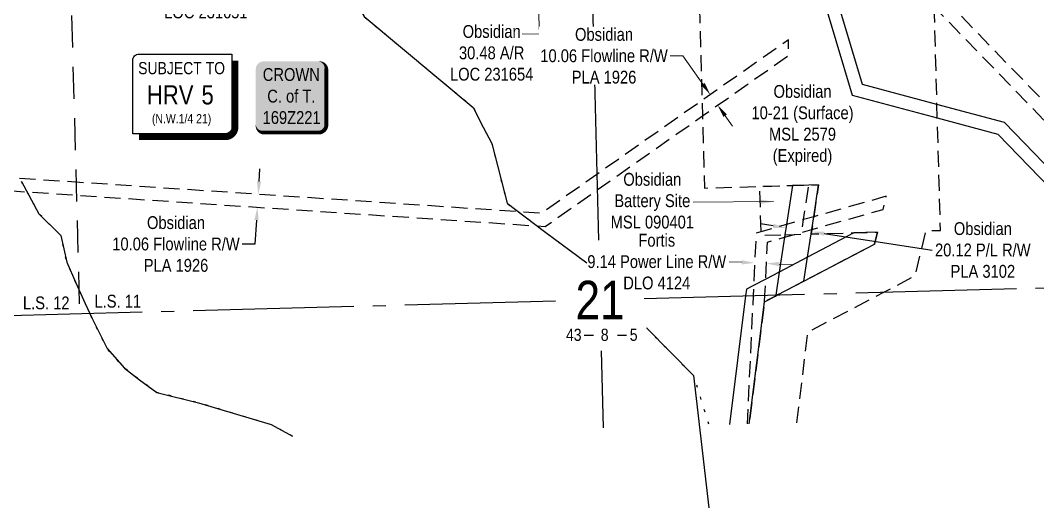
# Model space of a CAD drawing. Extents: x 624075 to 630566, y 5837004 to 5843820.
# Drawn here: x 627789 to 628581, y 5842688 to 5843068 of the extents above; entities that cross this region are included whole.
import ezdxf
from ezdxf.enums import TextEntityAlignment as Align

# ---------------------------------------------------------------- set-up
doc = ezdxf.new("R2010")
doc.units = 0
doc.header["$LTSCALE"] = 5
doc.header["$PDSIZE"] = 0.5
for name, pattern in [('foc-ACCESSROAD', [3.75, 2.5, -1.25]), ('foc-FLOWLINE', [3.75, 2.5, -1.25]), ('foc-LSD', [8, 5, -3]), ('foc-QUARTERLINE', [33, 25, -3, 2, -3]), ('foc-WHEELTRACKS', [2, 0.4, -1.6])]:
    doc.linetypes.add(name, pattern=pattern)
doc.layers.get('Defpoints').update_dxf_attribs({"color": 9})
for name, color, linetype in [('10', 1, 'Continuous'), ('9', 3, 'Continuous'), ('AS-OWNER', 7, 'Continuous'), ('C-AR', 13, 'foc-ACCESSROAD'), ('C-RW', 13, 'Continuous'), ('C-WS', 13, 'foc-ACCESSROAD'), ('CG-NOTES', 7, 'Continuous'), ('CTW', 7, 'Continuous'), ('F-EZE', 190, 'foc-FLOWLINE'), ('L-QSEC', 8, 'foc-QUARTERLINE'), ('L-SECLBL', 7, 'Continuous'), ('L-SECTION-LSD', 7, 'foc-LSD'), ('T-WATER-P3', 160, 'foc-WHEELTRACKS')]:
    doc.layers.add(name, color=color, linetype=linetype)
for name, color, linetype, lineweight in [('C-AR-T', 13, 'Continuous', 9), ('C-RW-T', 13, 'Continuous', 9), ('F-EZE-T', 190, 'Continuous', 9)]:
    doc.layers.add(name, color=color, linetype=linetype, lineweight=lineweight)
doc.styles.add('100L', font='ARIALN.TTF', dxfattribs={"height": 11})
doc.styles.add('80', font='ARIALN.TTF', dxfattribs={"height": 10})
doc.styles.add('80CG', font='ARIALN.TTF', dxfattribs={"height": 10})
doc.styles.add('80L', font='ARIALN.TTF', dxfattribs={"height": 10})
doc.styles.add('foc-LtypeFont', font='ARIALN.TTF', dxfattribs={"height": 7.35})
doc.styles.add('HRV', font='ARIALN.TTF', dxfattribs={"height": 3})
doc.styles.add('SIMPLEX', font='ARIALN.TTF')
doc.linetypes.add('foc-TOPO-flowdirection-NOLINE', pattern='A,0,[">",foc-LtypeFont,S=0.3,R=0,X=0,Y=-0.945],-20,[">",foc-LtypeFont,S=0.3,R=0,X=0,Y=-0.945],0', length=20)
doc.dimstyles.new('Compass 5 000', dxfattribs={"dimscale": 5, "dimtxt": 9, "dimasz": 2, "dimexe": 0.2, "dimexo": 0.0625, "dimgap": 0.5, "dimtad": 0, "dimtih": 1, "dimtoh": 1, "dimzin": 0, "dimdsep": 46, "dimtxsty": '80CG', "dimcen": 0.1, "dimse1": 1, "dimse2": 1, "dimclrd": 256, "dimclrt": 256, "dimaunit": 1, "dimadec": 4, "dimazin": 0, "dimtfac": 0.06, "dimtofl": 0, "dimtmove": 0, "dimatfit": 1, "dimfxl": 0.2, "dimtolj": 1, "dimtzin": 0, "dimlwd": -1, "dimarcsym": 0})

# ---------------------------------------------------------------- blocks, each defined once
blk = doc.blocks.new('L-SECLBL')
at = {"layer": '9', "color": 7}
for p, q in [((-5.08, -27.83), (-12.29, -27.83)), ((20.7, -27.83), (13.5, -27.83))]:
    blk.add_line(p, q, dxfattribs=at)
at = {"layer": '10', "color": 2, "style": 'SIMPLEX'}
blk.add_attdef('SEC', text='', height=30, dxfattribs=at).set_placement((0, 0), align=Align.MIDDLE)
at = {"layer": '10', "color": 5, "style": '80L'}
blk.add_attdef('TWP', text='', height=9.5, dxfattribs=at).set_placement((-14.43, -27.37), align=Align.MIDDLE_RIGHT)
blk.add_attdef('RGE', text='', height=9.5, dxfattribs=at).set_placement((3.62, -27.37), align=Align.MIDDLE_CENTER)
blk.add_attdef('MER', text='', height=9.5, dxfattribs=at).set_placement((23.17, -27.37), align=Align.MIDDLE_LEFT)
blk = doc.blocks.new('*D160')
at = {"layer": 'C-RW', "transparency": 16777216}
for p, q in [((627974.69, 5842942.45), (627975.36, 5842952.43)), ((627972.69, 5842912.46), (627971.44, 5842893.71)), ((627971.44, 5842893.71), (627961.44, 5842893.71))]:
    blk.add_line(p, q, dxfattribs=at)
for points in [[(627973.03, 5842942.56), (627976.36, 5842942.34), (627974.03, 5842932.47)], [(627971.03, 5842912.57), (627974.35, 5842912.35), (627973.36, 5842922.44)]]:
    blk.add_solid(points, dxfattribs=at)
at = {"layer": 'Defpoints', "color": 0, "transparency": 16777216}
for p in [(627918.24, 5842936.2), (627974.03, 5842932.47), (627917.57, 5842926.16)]:
    blk.add_point(p, dxfattribs=at)
at = {"layer": 'C-RW', "transparency": 16777216, "insert": (627909.95, 5842893.71), "char_height": 10, "attachment_point": 5, "style": '80CG'}
blk.add_mtext('\\A1;Obsidian\\P10.06 Flowline R/W\\PPLA 1926', dxfattribs=at)
blk = doc.blocks.new('*D168')
at = {"layer": 'C-AR-T', "transparency": 16777216}
for p, q in [((627886.85, 5843175.17), (627886.51, 5843185.16)), ((627888.57, 5843124.71), (627889.7, 5843091.4)), ((627889.7, 5843091.4), (627899.7, 5843091.4))]:
    blk.add_line(p, q, dxfattribs=at)
for points in [[(627888.52, 5843175.22), (627885.19, 5843175.11), (627887.19, 5843165.17)], [(627890.24, 5843124.76), (627886.9, 5843124.65), (627888.23, 5843134.7)]]:
    blk.add_solid(points, dxfattribs=at)
at = {"layer": 'Defpoints', "color": 0, "transparency": 16777216}
for p in [(627905.17, 5843165.78), (627906.21, 5843135.31), (627888.23, 5843134.7)]:
    blk.add_point(p, dxfattribs=at)
at = {"layer": 'C-AR-T', "transparency": 16777216, "insert": (627933.22, 5843091.4), "char_height": 10, "attachment_point": 5, "style": '80CG'}
blk.add_mtext('\\A1;Obsidian\\P30.48 A/R\\PLOC 231651', dxfattribs=at)
blk = doc.blocks.new('*D175')
at = {"layer": 'C-RW-T', "transparency": 16777216}
for p, q in [((628304.98, 5843040.54), (628294.98, 5843040.54)), ((628320.53, 5843018.44), (628304.98, 5843040.54)), ((628337.83, 5842993.85), (628343.59, 5842985.68))]:
    blk.add_line(p, q, dxfattribs=at)
for points in [[(628321.9, 5843019.4), (628319.17, 5843017.48), (628326.29, 5843010.26)], [(628339.2, 5842994.81), (628336.47, 5842992.89), (628332.08, 5843002.03)]]:
    blk.add_solid(points, dxfattribs=at)
at = {"layer": 'Defpoints', "color": 0, "transparency": 16777216}
for p in [(628326.29, 5843010.26), (628307.4, 5842996.97), (628313.19, 5842988.74)]:
    blk.add_point(p, dxfattribs=at)
at = {"layer": 'C-RW-T', "transparency": 16777216, "insert": (628243.49, 5843040.54), "char_height": 10, "attachment_point": 5, "style": '80CG', "bg_fill": 3, "box_fill_scale": 1.1, "bg_fill_color": 256, "bg_fill_true_color": 13158600, "bg_fill_transparency": 0}
blk.add_mtext('\\A1;Obsidian\\P10.06 Flowline R/W\\PPLA 1926', dxfattribs=at)
blk = doc.blocks.new('*D185')
at = {"layer": 'Defpoints', "color": 0, "transparency": 16777216}
for p in [(628360.75, 5842875.85), (628360.9, 5842879.02), (628369.88, 5842875.41)]:
    blk.add_point(p, dxfattribs=at)
at = {"layer": 'F-EZE-T', "transparency": 16777216}
for p, q in [((628350.91, 5842879.49), (628340.92, 5842879.96)), ((628380.02, 5842878.11), (628390.01, 5842877.64))]:
    blk.add_line(p, q, dxfattribs=at)
for points in [[(628350.99, 5842881.15), (628350.83, 5842877.82), (628360.9, 5842879.02)], [(628380.1, 5842879.77), (628379.94, 5842876.44), (628370.03, 5842878.58)]]:
    blk.add_solid(points, dxfattribs=at)
at = {"layer": 'F-EZE-T', "transparency": 16777216, "insert": (628284.58, 5842879.96), "char_height": 10, "attachment_point": 5, "style": '80CG'}
blk.add_mtext('\\A1;Fortis\\P9.14 Power Line R/W\\PDLO 4124', dxfattribs=at)
blk = doc.blocks.new('HRV')
blk.add_lwpolyline([(-35.14, 31.6), (37.21, 31.6), (37.21, -25.54, -0.414214), (32.21, -30.54), (-40.14, -30.54), (-40.14, 26.6, -0.414214)], format="xyb", close=True)
at = {"const_width": 5, "flags": 128}
blk.add_lwpolyline([(-35.14, -33.04), (32.21, -33.04, 0.414214), (39.71, -25.54), (39.71, 26.6)], format="xyb", dxfattribs=at)
at = {"style": '80L'}
blk.add_text('SUBJECT TO', height=9.5, dxfattribs=at).set_placement((-2.01, 13.06), align=Align.BOTTOM_CENTER)
blk.add_attdef('(N.W.1/4 00)', text='', height=7.12, dxfattribs=at).set_placement((-2.01, -24.45), align=Align.BOTTOM_CENTER)
at = {"layer": 'CTW', "color": 3, "style": 'HRV'}
blk.add_text('HRV', height=15, dxfattribs=at).set_placement((-10.88, -0.18), align=Align.MIDDLE_CENTER)
blk.add_attdef('0', text='', height=15, dxfattribs=at).set_placement((18.28, -0.18), align=Align.MIDDLE_CENTER)
blk = doc.blocks.new('*U150')
h = blk.add_hatch(color=255)
edge = h.paths.add_edge_path()
edge.add_line((-21.5, -28.5), (21.5, -28.5))
edge.add_arc((21.5, -22.5), 6, 270, 360)
edge.add_line((27.5, -22.5), (27.5, 21))
edge.add_arc((21.5, 21), 6, 0, 90)
edge.add_line((21.5, 27), (-21.5, 27))
edge.add_arc((-21.5, 21), 6, 90, 180)
edge.add_line((-27.5, 21), (-27.5, -22.5))
edge.add_arc((-21.5, -22.5), 6, 180, 270)
at = {"color": 14, "flags": 128}
blk.add_lwpolyline([(-21.5, -28.5, 3, 3, 0), (21.5, -28.5, 3, 3, 0.414214), (27.5, -22.5, 3, 3, 0), (27.5, 21, 3, 0, 0.414214), (21.5, 27, 0, 0, 0), (-21.5, 27, 0, 0, 0.414214), (-27.5, 21, 0, 0, 0), (-27.5, -22.5, 0, 3, 0.414214)], format="xyseb", close=True, dxfattribs=at)
at = {"color": 14, "style": '80'}
blk.add_attdef('ENTER_TEXT_001', (-26.85, -4.92), '', height=10, dxfattribs=at)
blk = doc.blocks.new('*D221')
at = {"layer": 'C-RW', "transparency": 16777216}
for p, q in [((628375.34, 5842907.88), (628365.45, 5842909.38)), ((628415, 5842901.84), (628499.11, 5842889.03))]:
    blk.add_line(p, q, dxfattribs=at)
for points in [[(628375.59, 5842909.52), (628375.09, 5842906.23), (628385.22, 5842906.37)], [(628415.25, 5842903.49), (628414.75, 5842900.19), (628405.11, 5842903.34)]]:
    blk.add_solid(points, dxfattribs=at)
at = {"layer": 'Defpoints', "color": 0, "transparency": 16777216}
for p in [(628387.44, 5842920.91), (628407.33, 5842917.89), (628405.11, 5842903.34)]:
    blk.add_point(p, dxfattribs=at)
at = {"layer": 'C-RW', "transparency": 16777216, "insert": (628538.65, 5842889.03), "char_height": 10, "attachment_point": 5, "style": '80CG'}
blk.add_mtext('\\A1;\\A1;Obsidian\\P20.12 P/L R/W\\PPLA 3102', dxfattribs=at)

msp = doc.modelspace()

# ---------------------------------------------------------------- linework, layer by layer
at = {"layer": 'C-AR', "flags": 128}
for points in [[(628817.089, 5842765.625), (628729.768, 5842856.506), (628500.374, 5843093.656), (628500.788, 5843078.759), (628709.704, 5842862.776), (628804.017, 5842765.278)], [(628238.136, 5842935.933), (628320.157, 5842993.643), (628387.438, 5843040.983), (628387.103, 5843053.049), (628319.821, 5843005.709), (628237.817, 5842948.009), (628194.789, 5842917.736), (627714.67, 5842949.79), (627708.666, 5842950.187), (627693.413, 5842951.202), (627435.038, 5842968.459), (627404.821, 5842970.476), (627386.43, 5842971.703), (627377.874, 5842972.274), (627348.754, 5842974.217), (627036.711, 5842995.046), (627021.5, 5842996.062), (626916.309, 5843003.09), (626907.898, 5843003.651), (626868.776, 5843006.262), (626869.066, 5842996.161), (626897.329, 5842994.273), (626905.739, 5842993.712), (627020.789, 5842986.026), (627035.999, 5842985.01), (627343.986, 5842964.452), (627358.328, 5842963.495), (627387.465, 5842961.533), (627396.063, 5842960.953), (627405.086, 5842960.375), (627435.303, 5842958.358), (627691.998, 5842941.213), (627707.25, 5842940.197), (627713.256, 5842939.801), (628197.669, 5842907.461), (628238.136, 5842935.933)]]:
    msp.add_lwpolyline(points, dxfattribs=at)
at = {"layer": 'C-AR-T'}
for p, q in [((628190.801, 5843129.222), (628193.14, 5843057.425)), ((628193.14, 5843057.425), (628179.683, 5843057.634))]:
    msp.add_line(p, q, dxfattribs=at)
at = {"layer": 'C-RW', "flags": 128}
for points in [[(628772.365, 5842764.437), (628678, 5842861.933), (628555.507, 5842988.494), (628502.904, 5843002.577), (628444.899, 5843018.109), (628421.061, 5843098.327), (628411.426, 5843095.464), (628436.865, 5843009.853), (628503.195, 5842992.094), (628550.217, 5842979.504), (628664.364, 5842861.571), (628758.73, 5842764.074)], [(628378.727, 5842853.988), (628399.244, 5842864.776), (628402.094, 5842883.498), (628404.846, 5842901.576), (628405.375, 5842905.056), (628406.888, 5842914.99), (628410.675, 5842939.862), (628403.053, 5842939.65), (628390.235, 5842939.295), (628385.618, 5842908.965), (628384.406, 5842901.009), (628384.105, 5842899.032), (628379.97, 5842871.868), (628377.242, 5842853.949), (628377.12, 5842853.145), (628378.727, 5842853.988)], [(628356.634, 5842753.39), (628368.574, 5842848.656), (628377.12, 5842853.145), (628378.727, 5842853.988), (628399.244, 5842864.776), (628454.351, 5842893.748), (628456.598, 5842903.015), (628438.247, 5842902.504), (628402.094, 5842883.498), (628379.97, 5842871.868), (628369.451, 5842866.338), (628360.061, 5842861.402), (628354.395, 5842858.424), (628353.758, 5842853.327), (628341.213, 5842752.98)]]:
    msp.add_lwpolyline(points, dxfattribs=at)
at = {"layer": 'C-WS', "flags": 128}
for points in [[(628460.824, 5843137.051), (628465.06, 5843144.034), (628465.749, 5843145.171), (628509.38, 5843217.095), (628503.436, 5843216.93), (628496.296, 5843216.731), (628474.881, 5843216.136), (628459.644, 5843215.713), (628455.07, 5843215.586), (628450.088, 5843215.447), (628445.932, 5843215.332), (628375.055, 5843213.364), (628376.225, 5843171.133), (628428.253, 5843135.646), (628436.247, 5843130.204), (628445.613, 5843123.829), (628434.417, 5843123.518), (628424.861, 5843123.252), (628410.821, 5843122.862), (628393.275, 5843122.374), (628316.64, 5843120.245), (628319.822, 5843005.709), (628320.157, 5842993.643), (628321.719, 5842937.391), (628364.582, 5842938.581), (628390.235, 5842939.294), (628403.053, 5842939.65), (628410.675, 5842939.862), (628406.888, 5842914.99), (628405.375, 5842905.056), (628404.846, 5842901.576), (628438.247, 5842902.505), (628456.598, 5842903.015), (628454.351, 5842893.748), (628399.244, 5842864.776), (628378.727, 5842853.988), (628377.12, 5842853.146), (628368.574, 5842848.656), (628356.634, 5842753.39)], [(628393.619, 5842754.373), (628402.466, 5842825.141), (628461.531, 5842856.185), (628486.01, 5842869.06), (628494.498, 5842904.067), (628505.631, 5842904.377), (628503.195, 5842992.094), (628502.904, 5843002.577), (628500.788, 5843078.759), (628499.96, 5843108.556), (628499.494, 5843125.327), (628489.193, 5843125.041), (628484.675, 5843124.915), (628477.224, 5843124.707), (628472.48, 5843124.576), (628452.928, 5843124.033), (628460.824, 5843137.051)], [(628384.406, 5842901.009), (628391.814, 5842901.215), (628397.221, 5842901.366), (628397.441, 5842902.808), (628398.954, 5842912.742), (628403.053, 5842939.65), (628390.235, 5842939.295), (628364.582, 5842938.581), (628365.562, 5842903.285), (628365.64, 5842900.488), (628384.406, 5842901.009)]]:
    msp.add_lwpolyline(points, dxfattribs=at)
at = {"layer": 'F-EZE', "flags": 128}
for points in [[(628368.574, 5842848.656), (628368.854, 5842853.727), (628369.451, 5842866.338), (628370.822, 5842895.27), (628384.105, 5842899.032), (628391.814, 5842901.215), (628397.441, 5842902.808), (628405.375, 5842905.056), (628460.908, 5842920.784), (628463.383, 5842930.991), (628406.888, 5842914.99), (628398.954, 5842912.742), (628385.618, 5842908.965), (628365.562, 5842903.285), (628361.999, 5842902.276), (628360.061, 5842861.402), (628359.686, 5842853.484), (628354.94, 5842753.345)], [(628356.634, 5842753.39), (628368.574, 5842848.656)]]:
    msp.add_lwpolyline(points, dxfattribs=at)
at = {"layer": 'L-QSEC'}
for p, q in [((628274.864, 5842851.215), (629052.118, 5842871.866)), ((627428.623, 5842828.734), (628205.631, 5842849.375))]:
    msp.add_line(p, q, dxfattribs=at)
at = {"layer": 'L-QSEC', "flags": 128}
for points in [[(628239.52, 5842896.706), (628219.559, 5843654.134)], [(628243.017, 5842750.371), (628241.435, 5842810.329)]]:
    msp.add_lwpolyline(points, dxfattribs=at)
at = {"layer": 'L-SECTION-LSD'}
msp.add_line((627825.421, 5843191.904), (627834.782, 5842839.523), dxfattribs=at)
at = {"layer": 'T-WATER-P3', "flags": 128}
for points in [[(627974.347, 5843251.779), (628029.179, 5843118.487), (628056.461, 5843071.213), (628141.59, 5843000.322), (628149.323, 5842984.869), (628155.948, 5842972.106), (628167.945, 5842925.557), (628197.096, 5842903.49), (628229.954, 5842878.971)], [(628000.632, 5842743.93), (627984.049, 5842752.852), (627927.352, 5842769.938), (627894.954, 5842778.032), (627881.454, 5842787.923), (627869.755, 5842796.917), (627856.255, 5842812.203), (627844.555, 5842835.584), (627839.156, 5842847.275), (627831.955, 5842863.462), (627824.756, 5842879.648), (627820.257, 5842900.332), (627803.158, 5842917.417), (627789.658, 5842942.597)], [(628276.655, 5842828.742), (628276.875, 5842828.13), (628313.268, 5842791.052), (628325.098, 5842752.552)]]:
    msp.add_lwpolyline(points, dxfattribs=at)
at = {"layer": 'T-WATER-P3', "linetype": 'foc-TOPO-flowdirection-NOLINE', "flags": 128}
for points in [[(627974.347, 5843251.779), (628029.179, 5843118.487), (628056.461, 5843071.213), (628141.59, 5843000.322), (628149.323, 5842984.869), (628155.948, 5842972.106), (628167.945, 5842925.557), (628197.096, 5842903.49), (628229.954, 5842878.971)], [(627789.658, 5842942.597), (627803.158, 5842917.417), (627820.257, 5842900.332), (627824.756, 5842879.648), (627831.955, 5842863.462), (627839.156, 5842847.275), (627844.555, 5842835.584), (627856.255, 5842812.203), (627869.755, 5842796.917), (627881.454, 5842787.923), (627894.954, 5842778.032), (627927.352, 5842769.938), (627984.049, 5842752.852), (628000.632, 5842743.93)], [(628276.655, 5842828.742), (628276.875, 5842828.13), (628313.268, 5842791.052), (628325.098, 5842688.063)]]:
    msp.add_lwpolyline(points, dxfattribs=at)

# ---------------------------------------------------------------- block references
at = {"layer": 'AS-OWNER', "color": 3}
ref = msp.add_blockref('*U150', (627999.612, 5843009.194), dxfattribs=dict(at, xscale=0.999643, yscale=0.999643, zscale=0.999643))
ref.add_attrib('ENTER_TEXT_001', 'CROWN', (627977.56, 5843020.962), dxfattribs={"layer": '0', "color": 14, "height": 9.9964, "style": '80'})
ref.add_attrib('ENTER_TEXT_002', 'C. of T.', (627981.055, 5843004.124), dxfattribs={"layer": '0', "color": 14, "height": 9.9964, "style": '80'})
ref.add_attrib('ENTER_TEXT_003', '169Z221', (627977.455, 5842987.422), dxfattribs={"layer": '0', "color": 14, "height": 9.9964, "style": '80'})
at = {"layer": 'CG-NOTES', "color": 3, "xscale": 0.999643, "yscale": 0.999643, "zscale": 0.999643}
msp.add_blockref('HRV', (627916.318, 5843010.308), dxfattribs=at).add_auto_attribs({'(N.W.1/4 00)': '(N.W.1/4 21)', '0': '5'})
at = {"layer": 'L-SECLBL', "xscale": 0.999643, "yscale": 0.999643, "zscale": 0.999643}
msp.add_blockref('L-SECLBL', (628240.38, 5842850.298), dxfattribs=at).add_auto_attribs({'SEC': '21', 'TWP': '43', 'RGE': '8', 'MER': '5'})

# ---------------------------------------------------------------- texts
at = {"layer": 'C-AR-T', "attachment_point": 5, "style": '80CG'}
for s, insert, char_height in [('\\A1;Obsidian \\P30.48 A/R\\PLOC 231654', (628155.919, 5843042.817), 10), ('\\A1;Obsidian \\P10-21 (Surface) \\PMSL 2579\\P(Expired)', (628398.145, 5842986.293), 9.99643), ('\\A1;Obsidian\\PBattery Site \\PMSL 090401', (628281.104, 5842927.467), 9.99643)]:
    msp.add_mtext(s, dxfattribs=dict(at, insert=insert, char_height=char_height))
at = {"layer": 'L-SECTION-LSD', "style": '100L'}
for s, p in [('L.S. 12', (627790.684, 5842842.828)), ('L.S. 11', (627846.437, 5842844.155))]:
    msp.add_text(s, height=9.9964, dxfattribs=at).set_placement(p)

# ---------------------------------------------------------------- dimensions: what is measured, and where the dimension line sits
at = {"layer": 'C-AR-T'}
dim = msp.add_linear_dim(base=(627888.229, 5843134.701), p1=(627905.169, 5843165.783), p2=(627906.206, 5843135.314), angle=271.950107, text='Obsidian\\P30.48 A/R\\PLOC 231651', dimstyle='Compass 5 000', dxfattribs=at)
dim.commit()
dim.dimension.update_dxf_attribs({"geometry": '*D168', "text_midpoint": (627933.217, 5843091.401), "dimtype": 161})
at = {"layer": 'C-RW'}
dim = msp.add_linear_dim(base=(627974.027, 5842932.475), p1=(627917.566, 5842926.16), p2=(627918.236, 5842936.199), angle=86.181265, text='Obsidian\\P10.06 Flowline R/W\\PPLA 1926', dimstyle='Compass 5 000', dxfattribs=at)
dim.commit()
dim.dimension.update_dxf_attribs({"geometry": '*D160', "text_midpoint": (627909.946, 5842893.715), "dimtype": 161})
at = {"layer": 'C-RW', "color": 2}
dim = msp.add_linear_dim(base=(628405.115, 5842903.344), p1=(628387.437, 5842920.914), p2=(628407.329, 5842917.885), angle=351.343634, text='\\A1;Obsidian\\P20.12 P/L R/W\\PPLA 3102', dimstyle='Compass 5 000', dxfattribs=at)
dim.commit()
dim.dimension.update_dxf_attribs({"geometry": '*D221', "text_midpoint": (628538.646, 5842889.034), "dimtype": 161})
at = {"layer": 'F-EZE-T'}
dim = msp.add_linear_dim(base=(628360.896, 5842879.016), p1=(628369.881, 5842875.413), p2=(628360.746, 5842875.846), angle=177.285852, text='Fortis\\P9.14 Power Line R/W\\PDLO 4124', dimstyle='Compass 5 000', dxfattribs=at)
dim.commit()
dim.dimension.update_dxf_attribs({"geometry": '*D185', "text_midpoint": (628284.578, 5842879.963), "dimtype": 161})

# ---------------------------------------------------------------- leaders
at = {"layer": 'C-AR-T'}
msp.add_leader([(628375.65, 5842926.807), (628312.95, 5842926.313)], dimstyle='Compass 5 000', dxfattribs=at)

# ---------------------------------------------------------------- next in the draw order: dimensions: what is measured, and where the dimension line sits
at = {"layer": 'C-RW-T'}
dim = msp.add_linear_dim(base=(628326.289, 5843010.26), p1=(628313.189, 5842988.74), p2=(628307.399, 5842996.969), angle=125.131371, text='Obsidian\\P10.06 Flowline R/W\\PPLA 1926', dimstyle='Compass 5 000', override={"dimtfill": 1}, dxfattribs=at)
dim.commit()
dim.dimension.update_dxf_attribs({"geometry": '*D175', "text_midpoint": (628243.49, 5843040.54), "dimtype": 161})

doc.saveas('drawing.dxf')
